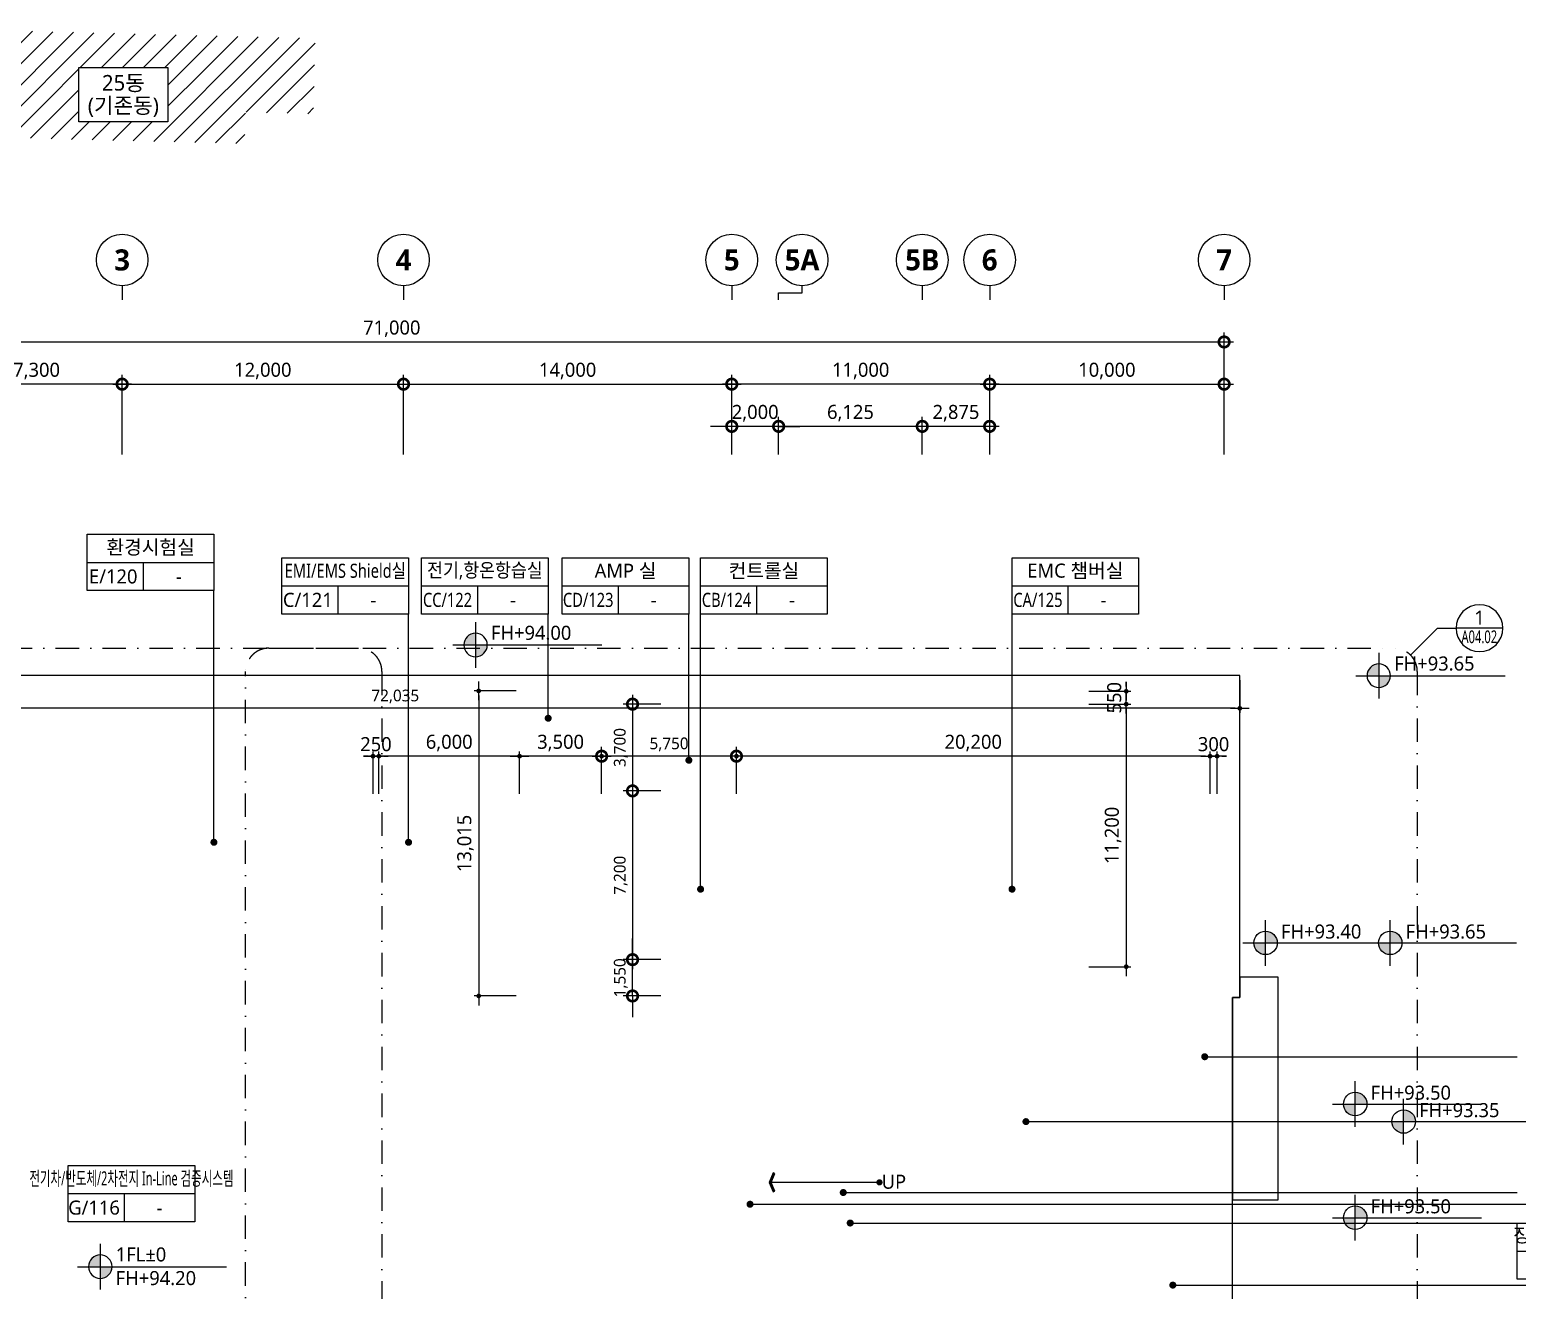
# Model space of a CAD drawing. Header units: millimetres. Extents: x -145104 to 501096, y 3876 to 113496.
# Drawn here: x 62355 to 125798, y 59722 to 113496 of the extents above; entities that cross this region are included whole.
import ezdxf
from ezdxf.enums import TextEntityAlignment as Align

# ---------------------------------------------------------------- set-up
doc = ezdxf.new("R2010")
doc.units = ezdxf.units.MM
doc.header["$LTSCALE"] = 200
doc.linetypes.add('DASHDOT-GAUN', pattern=[10, 5, -2.5, 0, -2.5])
doc.layers.get('DEFPOINTS').update_dxf_attribs({"color": 137})
doc.layers.add('AREA', color=30, linetype='Continuous', plot=False)
for name, color, linetype in [('DIM', 7, 'Continuous'), ('DIM-INT', 7, 'Continuous'), ('HAT', 8, 'Continuous'), ('PIA0-DIM', 7, 'Continuous'), ('SYM', 6, 'Continuous'), ('SYM-BUB', 3, 'Continuous'), ('SYM-LEAD', 6, 'Continuous'), ('SYM-LEVEL', 7, 'Continuous'), ('TEXT', 3, 'Continuous'), ('TEXT-NOTE', 6, 'Continuous')]:
    doc.layers.add(name, color=color, linetype=linetype)
doc.styles.add('$0$스타일1', font='malgun.ttf')
doc.styles.add('맑은고딕B', font='malgunbd.ttf')
doc.styles.add('스타일1', font='malgun.ttf')
doc.dimstyles.new('CJA', dxfattribs={"dimscale": 300, "dimtxt": 2.7, "dimasz": 1, "dimexe": 2, "dimexo": 3, "dimgap": 1, "dimtad": 1, "dimdec": 0, "dimzin": 1, "dimdsep": 46, "dimlunit": 6, "dimtxsty": '$0$스타일1', "dimblk": 'CJDOT', "dimcen": 0.09, "dimdle": 1, "dimclrd": 256, "dimclre": 256, "dimclrt": 3, "dimadec": 0, "dimazin": 0, "dimtfac": 1, "dimtdec": 0, "dimtix": 1, "dimtmove": 2, "dimatfit": 3, "dimldrblk": 'CJDOT', "dimfxl": 1, "dimtolj": 1, "dimtzin": 1, "dimarcsym": 0})
doc.dimstyles.new('DIM-QD 1', dxfattribs={"dimtxt": 3, "dimasz": 1.5, "dimexe": 1, "dimexo": 0, "dimgap": 1, "dimtad": 1, "dimdec": 3, "dimdsep": 46, "dimlunit": 6, "dimtxsty": '$0$스타일1', "dimblk1": 'ARCHTICK', "dimblk2": 'ARCHTICK', "dimsah": 1, "dimcen": 0, "dimclrd": 256, "dimclre": 256, "dimclrt": 3, "dimazin": 2, "dimtfac": 1, "dimtdec": 3, "dimtix": 1, "dimtmove": 2, "dimatfit": 3, "dimldrblk": 'ARCHTICK', "dimfxl": 1, "dimtolj": 1, "dimtzin": 0, "dimarcsym": 0})
doc.dimstyles.new('GAUN-200', dxfattribs={"dimscale": 200, "dimtxt": 3, "dimasz": 1, "dimexe": 1, "dimexo": 1, "dimgap": 1, "dimtad": 1, "dimdec": 0, "dimzin": 1, "dimdsep": 46, "dimlunit": 6, "dimtxsty": '스타일1', "dimblk": 'CJDOT', "dimcen": 0.09, "dimdle": 1, "dimclrd": 256, "dimclre": 256, "dimclrt": 3, "dimadec": 0, "dimazin": 0, "dimtfac": 1, "dimtdec": 0, "dimtix": 1, "dimtmove": 2, "dimatfit": 3, "dimldrblk": 'CJDOT', "dimfxl": 1, "dimtolj": 1, "dimtzin": 1, "dimarcsym": 0})

# ---------------------------------------------------------------- blocks, each defined once
blk = doc.blocks.new('_DotSmall')
at = {"color": 0, "linetype": 'ByBlock', "const_width": 0.5}
blk.add_lwpolyline([(-0.0625, 0, 1), (0.0625, 0, 1)], format="xyb", close=True, dxfattribs=at)
blk = doc.blocks.new('*D18')
at = {"layer": 'DEFPOINTS', "color": 0, "transparency": 16777216}
for p in [(113296, 100176), (42296, 94776), (113296, 94776)]:
    blk.add_point(p, dxfattribs=at)
at = {"layer": 'DIM', "color": 7, "lineweight": -2, "transparency": 16777216}
for p, q in [((42296, 95376), (42296, 100576)), ((113296, 95376), (113296, 100576)), ((41896, 100176), (113696, 100176))]:
    blk.add_line(p, q, dxfattribs=at)
at = {"layer": 'DIM', "color": 7, "lineweight": -2, "transparency": 16777216, "xscale": 900, "yscale": 900, "zscale": 900, "rotation": 180}
blk.add_blockref('_DotSmall', (42296, 100176), dxfattribs=at)
at = {"layer": 'DIM', "color": 7, "lineweight": -2, "transparency": 16777216, "xscale": 900, "yscale": 900, "zscale": 900}
blk.add_blockref('_DotSmall', (113296, 100176), dxfattribs=at)
at = {"layer": 'DIM', "color": 3, "transparency": 16777216, "insert": (77796, 100738), "char_height": 600, "attachment_point": 5, "style": '스타일1'}
blk.add_mtext('\\A1;71,000', dxfattribs=at)
blk = doc.blocks.new('CJDOT')
blk.add_line((-2, 0), (2, 0))
at = {"const_width": 0.5}
blk.add_lwpolyline([(-0.25, 0, 1), (0.25, 0, 1)], format="xyb", close=True, dxfattribs=at)
blk = doc.blocks.new('*D19')
at = {"layer": 'DEFPOINTS', "color": 0, "transparency": 16777216}
for p in [(113296, 98376), (103296, 94776), (113296, 94776)]:
    blk.add_point(p, dxfattribs=at)
at = {"layer": 'DIM', "color": 7, "lineweight": -2, "transparency": 16777216}
for p, q in [((102896, 98376), (113696, 98376)), ((103296, 95376), (103296, 98776)), ((113296, 95376), (113296, 98776))]:
    blk.add_line(p, q, dxfattribs=at)
at = {"layer": 'DIM', "color": 7, "lineweight": -2, "transparency": 16777216, "xscale": 900, "yscale": 900, "zscale": 900, "rotation": 180}
blk.add_blockref('_DotSmall', (103296, 98376), dxfattribs=at)
at = {"layer": 'DIM', "color": 7, "lineweight": -2, "transparency": 16777216, "xscale": 900, "yscale": 900, "zscale": 900}
blk.add_blockref('_DotSmall', (113296, 98376), dxfattribs=at)
at = {"layer": 'DIM', "color": 3, "transparency": 16777216, "insert": (108296, 98938), "char_height": 600, "attachment_point": 5, "style": '스타일1'}
blk.add_mtext('\\A1;10,000', dxfattribs=at)
blk = doc.blocks.new('*D20')
at = {"layer": 'DEFPOINTS', "color": 0, "transparency": 16777216}
for p in [(92296, 98376), (78296, 94776), (92296, 94776)]:
    blk.add_point(p, dxfattribs=at)
at = {"layer": 'DIM', "color": 7, "lineweight": -2, "transparency": 16777216}
for p, q in [((77896, 98376), (92696, 98376)), ((78296, 95376), (78296, 98776)), ((92296, 95376), (92296, 98776))]:
    blk.add_line(p, q, dxfattribs=at)
at = {"layer": 'DIM', "color": 7, "lineweight": -2, "transparency": 16777216, "xscale": 900, "yscale": 900, "zscale": 900, "rotation": 180}
blk.add_blockref('_DotSmall', (78296, 98376), dxfattribs=at)
at = {"layer": 'DIM', "color": 7, "lineweight": -2, "transparency": 16777216, "xscale": 900, "yscale": 900, "zscale": 900}
blk.add_blockref('_DotSmall', (92296, 98376), dxfattribs=at)
at = {"layer": 'DIM', "color": 3, "transparency": 16777216, "insert": (85296, 98938), "char_height": 600, "attachment_point": 5, "style": '스타일1'}
blk.add_mtext('\\A1;14,000', dxfattribs=at)
blk = doc.blocks.new('*D21')
at = {"layer": 'DEFPOINTS', "color": 0, "transparency": 16777216}
for p in [(78296, 98376), (66296, 94776), (78296, 94776)]:
    blk.add_point(p, dxfattribs=at)
at = {"layer": 'DIM', "color": 7, "lineweight": -2, "transparency": 16777216}
for p, q in [((65896, 98376), (78696, 98376)), ((66296, 95376), (66296, 98776)), ((78296, 95376), (78296, 98776))]:
    blk.add_line(p, q, dxfattribs=at)
at = {"layer": 'DIM', "color": 7, "lineweight": -2, "transparency": 16777216, "xscale": 900, "yscale": 900, "zscale": 900, "rotation": 180}
blk.add_blockref('_DotSmall', (66296, 98376), dxfattribs=at)
at = {"layer": 'DIM', "color": 7, "lineweight": -2, "transparency": 16777216, "xscale": 900, "yscale": 900, "zscale": 900}
blk.add_blockref('_DotSmall', (78296, 98376), dxfattribs=at)
at = {"layer": 'DIM', "color": 3, "transparency": 16777216, "insert": (72296, 98938), "char_height": 600, "attachment_point": 5, "style": '스타일1'}
blk.add_mtext('\\A1;12,000', dxfattribs=at)
blk = doc.blocks.new('NEW_BUB')
at = {"layer": 'SYM-BUB', "color": 6}
blk.add_line((0, 3), (0, 0), dxfattribs=at)
blk.add_circle((0, 8.5), 5.5, dxfattribs=at)
at = {"layer": 'SYM-BUB', "color": 3, "style": '맑은고딕B'}
blk.add_attdef('X', text='', height=4.5, dxfattribs=at).set_placement((0, 8.5), align=Align.MIDDLE)
blk = doc.blocks.new('room')
at = {"layer": 'TEXT-NOTE'}
for p, q in [((0, 0), (0, 12)), ((0, 12), (27, 12)), ((27, 12), (27, 0)), ((0, 6), (27, 6)), ((12, 0), (12, 6)), ((27, 0), (0, 0))]:
    blk.add_line(p, q, dxfattribs=at)
at = {"layer": 'TEXT-NOTE', "color": 3, "style": '스타일1'}
for tag, p in [('실명', (13.5, 9.28)), ('101', (5.53, 3.02)), ('2400', (19.5, 3))]:
    blk.add_attdef(tag, text='', height=3, dxfattribs=at).set_placement(p, align=Align.MIDDLE)
blk = doc.blocks.new('_ARCHTICK')
at = {"color": 0, "linetype": 'ByBlock', "const_width": 0.15}
blk.add_lwpolyline([(-0.5, -0.5), (0.5, 0.5)], dxfattribs=at)
blk = doc.blocks.new('*D44')
at = {"layer": 'DEFPOINTS', "color": 0, "transparency": 16777216}
for p in [(107321, 84726), (107321, 73526), (109121, 73526)]:
    blk.add_point(p, dxfattribs=at)
at = {"layer": 'DIM-INT', "lineweight": -2, "transparency": 16777216}
for p, q in [((107521, 84726), (109321, 84726)), ((109121, 84526), (109121, 73726)), ((107521, 73526), (109321, 73526))]:
    blk.add_line(p, q, dxfattribs=at)
at = {"layer": 'DIM-INT', "lineweight": -2, "transparency": 16777216, "xscale": 200, "yscale": 200, "zscale": 200}
for p, rotation in [((109121, 84726), 90), ((109121, 73526), 270)]:
    blk.add_blockref('CJDOT', p, dxfattribs=dict(at, rotation=rotation))
at = {"layer": 'DIM-INT', "color": 3, "transparency": 16777216, "insert": (108559, 79126), "char_height": 600, "attachment_point": 5, "rotation": 90, "style": '스타일1'}
blk.add_mtext('\\A1;11,200', dxfattribs=at)
blk = doc.blocks.new('*D45')
at = {"layer": 'DEFPOINTS', "color": 0, "transparency": 16777216}
for p in [(92496, 82506), (92496, 80706), (112696, 80706)]:
    blk.add_point(p, dxfattribs=at)
at = {"layer": 'DIM-INT', "lineweight": -2, "transparency": 16777216}
for p, q in [((92496, 80906), (92496, 82706)), ((112496, 82506), (92696, 82506)), ((112696, 80906), (112696, 82706))]:
    blk.add_line(p, q, dxfattribs=at)
at = {"layer": 'DIM-INT', "lineweight": -2, "transparency": 16777216, "xscale": 200, "yscale": 200, "zscale": 200, "rotation": 180}
blk.add_blockref('CJDOT', (92496, 82506), dxfattribs=at)
at = {"layer": 'DIM-INT', "lineweight": -2, "transparency": 16777216, "xscale": 200, "yscale": 200, "zscale": 200}
blk.add_blockref('CJDOT', (112696, 82506), dxfattribs=at)
at = {"layer": 'DIM-INT', "color": 3, "transparency": 16777216, "insert": (102596, 83067), "char_height": 600, "attachment_point": 5, "style": '스타일1'}
blk.add_mtext('\\A1;20,200', dxfattribs=at)
blk = doc.blocks.new('*D46')
at = {"layer": 'DEFPOINTS', "color": 0, "transparency": 16777216}
for p in [(86746, 82506), (86746, 80706), (92496, 80706)]:
    blk.add_point(p, dxfattribs=at)
at = {"layer": 'DIM-INT', "color": 7, "lineweight": -2, "transparency": 16777216}
for p, q in [((92896, 82506), (86346, 82506)), ((86746, 81306), (86746, 82906)), ((92496, 81306), (92496, 82906))]:
    blk.add_line(p, q, dxfattribs=at)
at = {"layer": 'DIM-INT', "color": 7, "lineweight": -2, "transparency": 16777216, "xscale": 900, "yscale": 900, "zscale": 900, "rotation": 180}
blk.add_blockref('_DotSmall', (86746, 82506), dxfattribs=at)
at = {"layer": 'DIM-INT', "color": 7, "lineweight": -2, "transparency": 16777216, "xscale": 900, "yscale": 900, "zscale": 900}
blk.add_blockref('_DotSmall', (92496, 82506), dxfattribs=at)
at = {"layer": 'DIM-INT', "color": 3, "transparency": 16777216, "insert": (89621, 83007), "char_height": 500, "attachment_point": 5, "style": '스타일1'}
blk.add_mtext('\\A1;5,750', dxfattribs=at)
blk = doc.blocks.new('*D47')
at = {"layer": 'DEFPOINTS', "color": 0, "transparency": 16777216}
for p in [(89864, 84726), (88064, 81026), (89864, 81026)]:
    blk.add_point(p, dxfattribs=at)
at = {"layer": 'DIM-INT', "color": 7, "lineweight": -2, "transparency": 16777216}
for p, q in [((88064, 85126), (88064, 80626)), ((89264, 84726), (87664, 84726)), ((89264, 81026), (87664, 81026))]:
    blk.add_line(p, q, dxfattribs=at)
at = {"layer": 'DIM-INT', "color": 7, "lineweight": -2, "transparency": 16777216, "xscale": 900, "yscale": 900, "zscale": 900}
for p, rotation in [((88064, 84726), 90), ((88064, 81026), 270)]:
    blk.add_blockref('_DotSmall', p, dxfattribs=dict(at, rotation=rotation))
at = {"layer": 'DIM-INT', "color": 3, "transparency": 16777216, "insert": (87564, 82876), "char_height": 500, "attachment_point": 5, "rotation": 90, "style": '스타일1'}
blk.add_mtext('\\A1;3,700', dxfattribs=at)
blk = doc.blocks.new('*D48')
at = {"layer": 'DEFPOINTS', "color": 0, "transparency": 16777216}
for p in [(89864, 81026), (88064, 73826), (89864, 73826)]:
    blk.add_point(p, dxfattribs=at)
at = {"layer": 'DIM-INT', "color": 7, "lineweight": -2, "transparency": 16777216}
for p, q in [((88064, 81426), (88064, 73426)), ((89264, 81026), (87664, 81026)), ((89264, 73826), (87664, 73826))]:
    blk.add_line(p, q, dxfattribs=at)
at = {"layer": 'DIM-INT', "color": 7, "lineweight": -2, "transparency": 16777216, "xscale": 900, "yscale": 900, "zscale": 900}
for p, rotation in [((88064, 81026), 90), ((88064, 73826), 270)]:
    blk.add_blockref('_DotSmall', p, dxfattribs=dict(at, rotation=rotation))
at = {"layer": 'DIM-INT', "color": 3, "transparency": 16777216, "insert": (87564, 77426), "char_height": 500, "attachment_point": 5, "rotation": 90, "style": '스타일1'}
blk.add_mtext('\\A1;7,200', dxfattribs=at)
blk = doc.blocks.new('*D49')
at = {"layer": 'DEFPOINTS', "color": 0, "transparency": 16777216}
for p in [(83246, 82506), (83246, 80706), (86746, 80706)]:
    blk.add_point(p, dxfattribs=at)
at = {"layer": 'DIM-INT', "lineweight": -2, "transparency": 16777216}
for p, q in [((83246, 80906), (83246, 82706)), ((86546, 82506), (83446, 82506)), ((86746, 80906), (86746, 82706))]:
    blk.add_line(p, q, dxfattribs=at)
at = {"layer": 'DIM-INT', "lineweight": -2, "transparency": 16777216, "xscale": 200, "yscale": 200, "zscale": 200, "rotation": 180}
blk.add_blockref('CJDOT', (83246, 82506), dxfattribs=at)
at = {"layer": 'DIM-INT', "lineweight": -2, "transparency": 16777216, "xscale": 200, "yscale": 200, "zscale": 200}
blk.add_blockref('CJDOT', (86746, 82506), dxfattribs=at)
at = {"layer": 'DIM-INT', "color": 3, "transparency": 16777216, "insert": (84996, 83067), "char_height": 600, "attachment_point": 5, "style": '스타일1'}
blk.add_mtext('\\A1;3,500', dxfattribs=at)
blk = doc.blocks.new('*D50')
at = {"layer": 'DEFPOINTS', "color": 0, "transparency": 16777216}
for p in [(77246, 82506), (77246, 80706), (83246, 80706)]:
    blk.add_point(p, dxfattribs=at)
at = {"layer": 'DIM-INT', "lineweight": -2, "transparency": 16777216}
for p, q in [((77246, 80906), (77246, 82706)), ((83046, 82506), (77446, 82506)), ((83246, 80906), (83246, 82706))]:
    blk.add_line(p, q, dxfattribs=at)
at = {"layer": 'DIM-INT', "lineweight": -2, "transparency": 16777216, "xscale": 200, "yscale": 200, "zscale": 200, "rotation": 180}
blk.add_blockref('CJDOT', (77246, 82506), dxfattribs=at)
at = {"layer": 'DIM-INT', "lineweight": -2, "transparency": 16777216, "xscale": 200, "yscale": 200, "zscale": 200}
blk.add_blockref('CJDOT', (83246, 82506), dxfattribs=at)
at = {"layer": 'DIM-INT', "color": 3, "transparency": 16777216, "insert": (80246, 83067), "char_height": 600, "attachment_point": 5, "style": '스타일1'}
blk.add_mtext('\\A1;6,000', dxfattribs=at)
blk = doc.blocks.new('*D51')
at = {"layer": 'DEFPOINTS', "color": 0, "transparency": 16777216}
for p in [(83303, 85291), (81503, 72276), (83303, 72276)]:
    blk.add_point(p, dxfattribs=at)
at = {"layer": 'DIM-INT', "lineweight": -2, "transparency": 16777216}
for p, q in [((83103, 85291), (81303, 85291)), ((81503, 85091), (81503, 72476)), ((83103, 72276), (81303, 72276))]:
    blk.add_line(p, q, dxfattribs=at)
at = {"layer": 'DIM-INT', "lineweight": -2, "transparency": 16777216, "xscale": 200, "yscale": 200, "zscale": 200}
for p, rotation in [((81503, 85291), 90), ((81503, 72276), 270)]:
    blk.add_blockref('CJDOT', p, dxfattribs=dict(at, rotation=rotation))
at = {"layer": 'DIM-INT', "color": 3, "transparency": 16777216, "insert": (80941, 78784), "char_height": 600, "attachment_point": 5, "rotation": 90, "style": '스타일1'}
blk.add_mtext('\\A1;13,015', dxfattribs=at)
blk = doc.blocks.new('*D52')
at = {"layer": 'DEFPOINTS', "color": 0, "transparency": 16777216}
for p in [(107321, 85276), (109121, 85276), (107321, 84726)]:
    blk.add_point(p, dxfattribs=at)
at = {"layer": 'DIM-INT', "lineweight": -2, "transparency": 16777216}
for p, q in [((109121, 85476), (109121, 85676)), ((107521, 85276), (109321, 85276)), ((109121, 84726), (109121, 85276)), ((107521, 84726), (109321, 84726)), ((109121, 84526), (109121, 84326))]:
    blk.add_line(p, q, dxfattribs=at)
at = {"layer": 'DIM-INT', "lineweight": -2, "transparency": 16777216, "xscale": 200, "yscale": 200, "zscale": 200}
for p, rotation in [((109121, 85276), 270), ((109121, 84726), 90)]:
    blk.add_blockref('CJDOT', p, dxfattribs=dict(at, rotation=rotation))
at = {"layer": 'DIM-INT', "color": 3, "transparency": 16777216, "insert": (108611, 85001), "char_height": 600, "attachment_point": 5, "rotation": 90, "style": '스타일1'}
blk.add_mtext('\\A1;550', dxfattribs=at)
blk = doc.blocks.new('arrowx')
at = {"layer": 'SYM', "color": 6}
blk.add_lwpolyline([(-0.2, -0.5), (-0.293, -0.463), (-0.108, 0), (-0.293, 0.463), (-0.2, 0.5), (0, 0)], close=True, dxfattribs=at)
for points in [[(-0.2, 0.5), (-0.293, 0.463), (0, 0), (-0.108, 0)], [(0, 0), (-0.108, 0), (-0.2, -0.5), (-0.293, -0.463)]]:
    blk.add_solid(points, dxfattribs=at)
blk = doc.blocks.new('*D53')
at = {"layer": 'DEFPOINTS', "color": 0, "transparency": 16777216}
for p in [(77246, 82506), (76996, 80706), (77246, 80706)]:
    blk.add_point(p, dxfattribs=at)
at = {"layer": 'DIM-INT', "lineweight": -2, "transparency": 16777216}
for p, q in [((76796, 82506), (76596, 82506)), ((76996, 80906), (76996, 82706)), ((76996, 82506), (77246, 82506)), ((77246, 80906), (77246, 82706)), ((77446, 82506), (77646, 82506))]:
    blk.add_line(p, q, dxfattribs=at)
at = {"layer": 'DIM-INT', "lineweight": -2, "transparency": 16777216, "xscale": 200, "yscale": 200, "zscale": 200}
blk.add_blockref('CJDOT', (76996, 82506), dxfattribs=at)
at = {"layer": 'DIM-INT', "lineweight": -2, "transparency": 16777216, "xscale": 200, "yscale": 200, "zscale": 200, "rotation": 180}
blk.add_blockref('CJDOT', (77246, 82506), dxfattribs=at)
at = {"layer": 'DIM-INT', "color": 3, "transparency": 16777216, "insert": (77121, 83016), "char_height": 600, "attachment_point": 5, "style": '스타일1'}
blk.add_mtext('\\A1;250', dxfattribs=at)
blk = doc.blocks.new('*D54')
at = {"layer": 'DEFPOINTS', "color": 0, "transparency": 16777216}
for p in [(88064, 73826), (89864, 73826), (89864, 72276)]:
    blk.add_point(p, dxfattribs=at)
at = {"layer": 'DIM-INT', "color": 7, "lineweight": -2, "transparency": 16777216}
for p, q in [((88064, 73826), (88064, 74726)), ((89264, 73826), (87664, 73826)), ((88064, 72276), (88064, 73826)), ((89264, 72276), (87664, 72276)), ((88064, 72276), (88064, 71376))]:
    blk.add_line(p, q, dxfattribs=at)
at = {"layer": 'DIM-INT', "color": 7, "lineweight": -2, "transparency": 16777216, "xscale": 900, "yscale": 900, "zscale": 900}
for p, rotation in [((88064, 73826), 270), ((88064, 72276), 90)]:
    blk.add_blockref('_DotSmall', p, dxfattribs=dict(at, rotation=rotation))
at = {"layer": 'DIM-INT', "color": 3, "transparency": 16777216, "insert": (87563, 73051), "char_height": 500, "attachment_point": 5, "rotation": 90, "style": '스타일1'}
blk.add_mtext('\\A1;1,550', dxfattribs=at)
blk = doc.blocks.new('*D55')
at = {"layer": 'DEFPOINTS', "color": 0, "transparency": 16777216}
for p in [(112996, 82506), (112696, 80706), (112996, 80706)]:
    blk.add_point(p, dxfattribs=at)
at = {"layer": 'DIM-INT', "lineweight": -2, "transparency": 16777216}
for p, q in [((112496, 82506), (112296, 82506)), ((112696, 80906), (112696, 82706)), ((112696, 82506), (112996, 82506)), ((112996, 80906), (112996, 82706)), ((113196, 82506), (113396, 82506))]:
    blk.add_line(p, q, dxfattribs=at)
at = {"layer": 'DIM-INT', "lineweight": -2, "transparency": 16777216, "xscale": 200, "yscale": 200, "zscale": 200}
blk.add_blockref('CJDOT', (112696, 82506), dxfattribs=at)
at = {"layer": 'DIM-INT', "lineweight": -2, "transparency": 16777216, "xscale": 200, "yscale": 200, "zscale": 200, "rotation": 180}
blk.add_blockref('CJDOT', (112996, 82506), dxfattribs=at)
at = {"layer": 'DIM-INT', "color": 3, "transparency": 16777216, "insert": (112846, 83016), "char_height": 600, "attachment_point": 5, "style": '스타일1'}
blk.add_mtext('\\A1;300', dxfattribs=at)
blk = doc.blocks.new('DET1')
at = {"layer": 'SYM', "color": 6}
blk.add_line((0, 0), (10, 0), dxfattribs=at)
blk.add_circle((5, 0), 5, dxfattribs=at)
at = {"layer": 'SYM', "color": 3, "style": '스타일1'}
blk.add_attdef('1', text='', height=3, dxfattribs=at).set_placement((5, 2.25), align=Align.MIDDLE)
at = {"layer": 'SYM', "color": 3, "style": '스타일1', "width": 0.84071}
blk.add_attdef('A2.01', text='', height=2.7, dxfattribs=at).set_placement((1.24, -3.19), (9.23, -3.19), align=Align.FIT)
blk = doc.blocks.new('LEVEL1')
at = {"layer": 'SYM-LEVEL'}
h = blk.add_hatch(color=6, dxfattribs=at)
edge = h.paths.add_edge_path()
edge.add_ellipse((4.87, 0), major_axis=(1.77, 1.77), ratio=1, start_angle=405, end_angle=495)
edge.add_line((2.37, 0), (4.87, 0))
edge.add_line((4.87, 0), (4.87, 2.5))
edge = h.paths.add_edge_path()
edge.add_ellipse((4.87, 0), major_axis=(1.77, 1.77), ratio=1, start_angle=225, end_angle=315)
edge.add_line((7.37, 0), (4.87, 0))
edge.add_line((4.87, 0), (4.87, -2.5))
at = {"layer": 'SYM-LEVEL', "color": 6}
for p, q in [((4.87, 4.87), (4.87, -4.87)), ((0, 0), (9.74, 0)), ((9.07, 0), (31.8, 0))]:
    blk.add_line(p, q, dxfattribs=at)
blk.add_ellipse((4.87, 0), major_axis=(1.77, 1.77), ratio=1, start_param=5.497787, end_param=11.780972, dxfattribs=at)
at = {"layer": 'SYM-LEVEL', "color": 3, "style": '스타일1'}
for tag, p in [('1층-바닥마감', (8.16, 1.11)), ('EL-+100', (8.16, -3.93))]:
    blk.add_attdef(tag, p, '', height=3, dxfattribs=at)
blk = doc.blocks.new('*D147')
at = {"layer": 'DEFPOINTS', "color": 0, "transparency": 16777216}
for p in [(58996, 98376), (58996, 94776), (66296, 94776)]:
    blk.add_point(p, dxfattribs=at)
at = {"layer": 'DIM', "color": 7, "lineweight": -2, "transparency": 16777216}
for p, q in [((66696, 98376), (58596, 98376)), ((58996, 95376), (58996, 98776)), ((66296, 95376), (66296, 98776))]:
    blk.add_line(p, q, dxfattribs=at)
at = {"layer": 'DIM', "color": 7, "lineweight": -2, "transparency": 16777216, "xscale": 900, "yscale": 900, "zscale": 900, "rotation": 180}
blk.add_blockref('_DotSmall', (58996, 98376), dxfattribs=at)
at = {"layer": 'DIM', "color": 7, "lineweight": -2, "transparency": 16777216, "xscale": 900, "yscale": 900, "zscale": 900}
blk.add_blockref('_DotSmall', (66296, 98376), dxfattribs=at)
at = {"layer": 'DIM', "color": 3, "transparency": 16777216, "insert": (62646, 98937), "char_height": 600, "attachment_point": 5, "style": '스타일1'}
blk.add_mtext('\\A1;7,300', dxfattribs=at)
blk = doc.blocks.new('*D176')
at = {"layer": 'DEFPOINTS', "color": 0, "transparency": 16777216}
for p in [(41929, 85944), (113964, 85944), (41929, 84550)]:
    blk.add_point(p, dxfattribs=at)
at = {"layer": 'PIA0-DIM', "lineweight": -2, "transparency": 16777216}
for p, q in [((41929, 85744), (41929, 84350)), ((113964, 85744), (113964, 84350)), ((113764, 84550), (42129, 84550))]:
    blk.add_line(p, q, dxfattribs=at)
at = {"layer": 'PIA0-DIM', "lineweight": -2, "transparency": 16777216, "xscale": 200, "yscale": 200, "zscale": 200, "rotation": 180}
blk.add_blockref('CJDOT', (41929, 84550), dxfattribs=at)
at = {"layer": 'PIA0-DIM', "lineweight": -2, "transparency": 16777216, "xscale": 200, "yscale": 200, "zscale": 200}
blk.add_blockref('CJDOT', (113964, 84550), dxfattribs=at)
at = {"layer": 'PIA0-DIM', "color": 3, "transparency": 16777216, "insert": (77946, 85050), "char_height": 500, "attachment_point": 5, "style": '스타일1'}
blk.add_mtext('\\A1;72,035', dxfattribs=at)
blk = doc.blocks.new('*D199')
at = {"layer": 'DEFPOINTS', "color": 0, "transparency": 16777216}
for p in [(92296, 98376), (92296, 94776), (103296, 94776)]:
    blk.add_point(p, dxfattribs=at)
at = {"layer": 'DIM', "color": 7, "lineweight": -2, "transparency": 16777216}
for p, q in [((103696, 98376), (91896, 98376)), ((92296, 95376), (92296, 98776)), ((103296, 95376), (103296, 98776))]:
    blk.add_line(p, q, dxfattribs=at)
at = {"layer": 'DIM', "color": 7, "lineweight": -2, "transparency": 16777216, "xscale": 900, "yscale": 900, "zscale": 900, "rotation": 180}
blk.add_blockref('_DotSmall', (92296, 98376), dxfattribs=at)
at = {"layer": 'DIM', "color": 7, "lineweight": -2, "transparency": 16777216, "xscale": 900, "yscale": 900, "zscale": 900}
blk.add_blockref('_DotSmall', (103296, 98376), dxfattribs=at)
at = {"layer": 'DIM', "color": 3, "transparency": 16777216, "insert": (97796, 98938), "char_height": 600, "attachment_point": 5, "style": '스타일1'}
blk.add_mtext('\\A1;11,000', dxfattribs=at)
blk = doc.blocks.new('*D197')
at = {"layer": 'DEFPOINTS', "color": 0, "transparency": 16777216}
for p in [(92296, 96576), (92296, 94776), (94296, 94776)]:
    blk.add_point(p, dxfattribs=at)
at = {"layer": 'DIM', "color": 7, "lineweight": -2, "transparency": 16777216}
for p, q in [((92296, 96576), (91396, 96576)), ((92296, 95376), (92296, 96976)), ((94296, 96576), (92296, 96576)), ((94296, 95376), (94296, 96976)), ((94296, 96576), (95196, 96576))]:
    blk.add_line(p, q, dxfattribs=at)
at = {"layer": 'DIM', "color": 7, "lineweight": -2, "transparency": 16777216, "xscale": 900, "yscale": 900, "zscale": 900}
blk.add_blockref('_DotSmall', (92296, 96576), dxfattribs=at)
at = {"layer": 'DIM', "color": 7, "lineweight": -2, "transparency": 16777216, "xscale": 900, "yscale": 900, "zscale": 900, "rotation": 180}
blk.add_blockref('_DotSmall', (94296, 96576), dxfattribs=at)
at = {"layer": 'DIM', "color": 3, "transparency": 16777216, "insert": (93296, 97137), "char_height": 600, "attachment_point": 5, "style": '스타일1'}
blk.add_mtext('\\A1;2,000', dxfattribs=at)
blk = doc.blocks.new('*D198')
at = {"layer": 'DEFPOINTS', "color": 0, "transparency": 16777216}
for p in [(100421, 96576), (100421, 94776), (103296, 94776)]:
    blk.add_point(p, dxfattribs=at)
at = {"layer": 'DIM', "color": 7, "lineweight": -2, "transparency": 16777216}
for p, q in [((103696, 96576), (100021, 96576)), ((100421, 95376), (100421, 96976)), ((103296, 95376), (103296, 96976))]:
    blk.add_line(p, q, dxfattribs=at)
at = {"layer": 'DIM', "color": 7, "lineweight": -2, "transparency": 16777216, "xscale": 900, "yscale": 900, "zscale": 900, "rotation": 180}
blk.add_blockref('_DotSmall', (100421, 96576), dxfattribs=at)
at = {"layer": 'DIM', "color": 7, "lineweight": -2, "transparency": 16777216, "xscale": 900, "yscale": 900, "zscale": 900}
blk.add_blockref('_DotSmall', (103296, 96576), dxfattribs=at)
at = {"layer": 'DIM', "color": 3, "transparency": 16777216, "insert": (101859, 97137), "char_height": 600, "attachment_point": 5, "style": '스타일1'}
blk.add_mtext('\\A1;2,875', dxfattribs=at)
blk = doc.blocks.new('*D200')
at = {"layer": 'DEFPOINTS', "color": 0, "transparency": 16777216}
for p in [(94296, 96576), (94296, 94776), (100421, 94776)]:
    blk.add_point(p, dxfattribs=at)
at = {"layer": 'DIM', "color": 7, "lineweight": -2, "transparency": 16777216}
for p, q in [((100821, 96576), (93896, 96576)), ((94296, 95376), (94296, 96976)), ((100421, 95376), (100421, 96976))]:
    blk.add_line(p, q, dxfattribs=at)
at = {"layer": 'DIM', "color": 7, "lineweight": -2, "transparency": 16777216, "xscale": 900, "yscale": 900, "zscale": 900, "rotation": 180}
blk.add_blockref('_DotSmall', (94296, 96576), dxfattribs=at)
at = {"layer": 'DIM', "color": 7, "lineweight": -2, "transparency": 16777216, "xscale": 900, "yscale": 900, "zscale": 900}
blk.add_blockref('_DotSmall', (100421, 96576), dxfattribs=at)
at = {"layer": 'DIM', "color": 3, "transparency": 16777216, "insert": (97359, 97138), "char_height": 600, "attachment_point": 5, "style": '스타일1'}
blk.add_mtext('\\A1;6,125', dxfattribs=at)

msp = doc.modelspace()

# ---------------------------------------------------------------- hatches: boundary and pattern name
at = {"layer": 'HAT'}
h = msp.add_hatch(dxfattribs=at)
h.set_pattern_fill('ANSI31', color=256, scale=200)
h.set_pattern_definition([(45, (796.06, -323.8), (-449.0128, 449.0128), [])])
h.paths.add_polyline_path([(74534.5, 113128.6), (59905.2, 113496.2), (59819.2, 108928.7), (71517.3, 108634.8), (71551, 109975.1), (74453.5, 109902.1)])

# ---------------------------------------------------------------- linework, layer by layer
at = {"layer": 'AREA'}
for points in [[(113963.6, 56478.7), (113656.1, 56478.7), (113656.1, 72208.7), (113963.6, 72208.7), (113963.6, 85943.7), (41928.6, 85943.7), (41928.6, 42208.9), (113963.6, 42208.9)], [(113656.1, 63576.2), (115596.1, 63576.2), (115596.1, 73076.2), (113963.6, 73076.2), (113963.6, 72208.7), (113656.1, 72208.7)]]:
    msp.add_lwpolyline(points, close=True, dxfattribs=at)
at = {"layer": 'SYM'}
msp.add_line((98662.7, 64326.2), (93896.1, 64326.2), dxfattribs=at)
at = {"layer": 'SYM', "color": 6}
msp.add_lwpolyline([(121243.2, 86821.1), (122389.7, 87968), (123189.7, 87968)], dxfattribs=at)
at = {"layer": 'SYM', "color": 3, "linetype": 'DASHDOT-GAUN'}
for points in [[(41458, 87114), (76375.7, 87114, -0.4142136), (77375.7, 86114), (77375.7, 41914, -0.4142136), (76375.7, 40914), (41458, 40914, -0.4142136), (40458, 41914), (40458, 86114, -0.4142136)], [(72556.4, 87114), (120536.1, 87114, -0.4142136), (121536.1, 86114), (121536.1, 41914, -0.4142136), (120536.1, 40914), (72556.4, 40914, -0.4142136), (71556.4, 41914), (71556.4, 86114, -0.4142136)]]:
    msp.add_lwpolyline(points, format="xyb", close=True, dxfattribs=at)
at = {"layer": 'SYM', "const_width": 133.3}
msp.add_lwpolyline([(98596.1, 64392.9, -1), (98596.1, 64259.5, -1)], format="xyb", close=True, dxfattribs=at)
at = {"layer": 'SYM-BUB', "color": 6}
msp.add_lwpolyline([(94296.1, 101976.2), (94296.1, 102276.2), (95296.1, 102276.2), (95296.1, 102576.2)], dxfattribs=at)
msp.add_circle((95296.1, 103676.2), 1100, dxfattribs=at)

# ---------------------------------------------------------------- block references
ref = msp.add_blockref('DET1', (125189.7, 87968), dxfattribs=dict(xscale=-200.0000000000001, yscale=200.0000000000001, zscale=200.0000000000001))
ref.add_attrib('A2.01', 'A04.02', dxfattribs={"layer": 'SYM', "color": 3, "height": 540, "style": '스타일1', "width": 0.658498}).set_placement((123417, 87330), (124940.8, 87330), align=Align.FIT)
ref.add_attrib('1', '1', dxfattribs={"layer": 'SYM', "color": 3, "height": 600, "style": '스타일1'}).set_placement((124189.7, 88418), align=Align.MIDDLE)
at = {"layer": 'SYM', "xscale": -800.0000000000002, "yscale": 800.0000000000002, "zscale": 800.0000000000002}
msp.add_blockref('arrowx', (93896.1, 64326.2), dxfattribs=at)
at = {"layer": 'SYM-BUB', "xscale": 200.0000000000001, "yscale": 200.0000000000001, "zscale": 200.0000000000001}
for p, values in [((66296.1, 101976.2), {'X': '3'}), ((78296.1, 101976.2), {'X': '4'}), ((92296.1, 101976.2), {'X': '5'}), ((100421.1, 101976.2), {'X': '5B'}), ((103296.1, 101976.2), {'X': '6'}), ((113296.1, 101976.2), {'X': '7'})]:
    msp.add_blockref('NEW_BUB', p, dxfattribs=at).add_auto_attribs(values)
at = {"layer": 'SYM-LEVEL'}
ref = msp.add_blockref('LEVEL1', (80393.8, 87249.5), dxfattribs=dict(at, xscale=200.0000000000001, yscale=200.0000000000001, zscale=200.0000000000001))
ref.add_attrib('1층-바닥마감', 'FH+94.00', (82025.3, 87470.6), dxfattribs={"color": 3, "height": 600, "style": '스타일1'})
ref = msp.add_blockref('LEVEL1', (118916.6, 85938.5), dxfattribs=dict(at, xscale=200.0000000000001, yscale=200.0000000000001, zscale=200.0000000000001))
ref.add_attrib('1층-바닥마감', 'FH+93.65', (120548, 86159.6), dxfattribs={"color": 3, "height": 600, "style": '스타일1'})
ref = msp.add_blockref('LEVEL1', (114089, 74539.3), dxfattribs=dict(at, xscale=-200.0000000000001, yscale=200.0000000000001, zscale=200.0000000000001, rotation=180))
ref.add_attrib('EL-+100', 'FH+93.40', (115720.4, 74725.4), dxfattribs={"color": 3, "height": 600, "style": '스타일1'})
ref = msp.add_blockref('LEVEL1', (119404.9, 74539.3), dxfattribs=dict(at, xscale=-200.0000000000001, yscale=200.0000000000001, zscale=200.0000000000001, rotation=180))
ref.add_attrib('EL-+100', 'FH+93.65', (121036.3, 74725.4), dxfattribs={"color": 3, "height": 600, "style": '스타일1'})
ref = msp.add_blockref('LEVEL1', (117911.6, 67665.8), dxfattribs=dict(at, xscale=-200.0000000000001, yscale=200.0000000000001, zscale=200.0000000000001, rotation=180))
ref.add_attrib('EL-+100', 'FH+93.50', (119543, 67851.8), dxfattribs={"color": 3, "height": 600, "style": '스타일1'})
ref = msp.add_blockref('LEVEL1', (119979.1, 66920.6), dxfattribs=dict(at, xscale=-200.0000000000001, yscale=200.0000000000001, zscale=200.0000000000001, rotation=180))
ref.add_attrib('EL-+100', 'FH+93.35', (121610.5, 67106.6), dxfattribs={"color": 3, "height": 600, "style": '스타일1'})
ref = msp.add_blockref('LEVEL1', (117911.6, 62817.6), dxfattribs=dict(at, xscale=-200.0000000000001, yscale=200.0000000000001, zscale=200.0000000000001, rotation=180))
ref.add_attrib('EL-+100', 'FH+93.50', (119543, 63003.6), dxfattribs={"color": 3, "height": 600, "style": '스타일1'})
at = {"layer": 'SYM-LEVEL', "xscale": 200.0000000000001, "yscale": 200.0000000000001, "zscale": 200.0000000000001}
msp.add_blockref('LEVEL1', (64388.6, 60728.5), dxfattribs=at).add_auto_attribs({'EL-+100': 'FH+94.20', '1층-바닥마감': '1FL±0'})
at = {"layer": 'TEXT-NOTE'}
ref = msp.add_blockref('room', (64810.6, 89571), dxfattribs=dict(at, xscale=200, yscale=200, zscale=200))
ref.add_attrib('2400', '-', dxfattribs={"color": 3, "height": 600, "style": '스타일1'}).set_placement((68710.6, 90171), align=Align.MIDDLE_CENTER)
ref.add_attrib('101', 'E/120', dxfattribs={"color": 3, "height": 600, "style": '스타일1'}).set_placement((65915.8, 90174.6), align=Align.MIDDLE)
ref.add_attrib('실명', '환경시험실', dxfattribs={"color": 3, "height": 600, "style": '스타일1'}).set_placement((67510.6, 91427.5), align=Align.MIDDLE)
ref = msp.add_blockref('room', (73110.6, 88571), dxfattribs=dict(at, xscale=200, yscale=200, zscale=200))
ref.add_attrib('2400', '-', dxfattribs={"color": 3, "height": 600, "style": '스타일1'}).set_placement((77010.6, 89171), align=Align.MIDDLE_CENTER)
ref.add_attrib('101', 'C/121', dxfattribs={"color": 3, "height": 600, "style": '스타일1'}).set_placement((74215.8, 89174.6), align=Align.MIDDLE)
ref.add_attrib('실명', 'EMI/EMS Shield실', dxfattribs={"color": 3, "height": 600, "style": '스타일1', "width": 0.8}).set_placement((75810.6, 90427.5), align=Align.MIDDLE)
ref = msp.add_blockref('room', (79067.1, 88571), dxfattribs=dict(at, xscale=200, yscale=200, zscale=200))
ref.add_attrib('2400', '-', dxfattribs={"color": 3, "height": 600, "style": '스타일1'}).set_placement((82967.1, 89171), align=Align.MIDDLE_CENTER)
ref.add_attrib('101', 'CC/122', dxfattribs={"color": 3, "height": 600, "style": '스타일1', "width": 0.8}).set_placement((80172.4, 89174.6), align=Align.MIDDLE)
ref.add_attrib('실명', '전기,항온항습실', dxfattribs={"color": 3, "height": 600, "style": '스타일1', "width": 0.9}).set_placement((81767.1, 90427.5), align=Align.MIDDLE)
ref = msp.add_blockref('room', (85067.1, 88571), dxfattribs=dict(at, xscale=200, yscale=200, zscale=200))
ref.add_attrib('2400', '-', dxfattribs={"color": 3, "height": 600, "style": '스타일1'}).set_placement((88967.1, 89171), align=Align.MIDDLE_CENTER)
ref.add_attrib('101', 'CD/123', dxfattribs={"color": 3, "height": 600, "style": '스타일1', "width": 0.8}).set_placement((86172.4, 89174.6), align=Align.MIDDLE)
ref.add_attrib('실명', 'AMP 실', dxfattribs={"color": 3, "height": 600, "style": '스타일1'}).set_placement((87767.1, 90427.5), align=Align.MIDDLE)
ref = msp.add_blockref('room', (90967.1, 88571), dxfattribs=dict(at, xscale=200, yscale=200, zscale=200))
ref.add_attrib('2400', '-', dxfattribs={"color": 3, "height": 600, "style": '스타일1'}).set_placement((94867.1, 89171), align=Align.MIDDLE_CENTER)
ref.add_attrib('101', 'CB/124', dxfattribs={"color": 3, "height": 600, "style": '스타일1', "width": 0.8}).set_placement((92072.4, 89174.6), align=Align.MIDDLE)
ref.add_attrib('실명', '컨트롤실', dxfattribs={"color": 3, "height": 600, "style": '스타일1'}).set_placement((93667.1, 90427.5), align=Align.MIDDLE)
ref = msp.add_blockref('room', (104249.4, 88571), dxfattribs=dict(at, xscale=200, yscale=200, zscale=200))
ref.add_attrib('2400', '-', dxfattribs={"color": 3, "height": 600, "style": '스타일1'}).set_placement((108149.4, 89171), align=Align.MIDDLE_CENTER)
ref.add_attrib('101', 'CA/125', dxfattribs={"color": 3, "height": 600, "style": '스타일1', "width": 0.8}).set_placement((105354.6, 89174.6), align=Align.MIDDLE)
ref.add_attrib('실명', 'EMC 챔버실', dxfattribs={"color": 3, "height": 600, "style": '스타일1'}).set_placement((106949.4, 90427.5), align=Align.MIDDLE)
ref = msp.add_blockref('room', (63991.8, 62644.6), dxfattribs=dict(at, xscale=200, yscale=200, zscale=200))
ref.add_attrib('2400', '-', dxfattribs={"color": 3, "height": 600, "style": '스타일1'}).set_placement((67891.8, 63244.6), align=Align.MIDDLE_CENTER)
ref.add_attrib('101', 'G/116', dxfattribs={"color": 3, "height": 600, "style": '스타일1'}).set_placement((65097.1, 63248.3), align=Align.MIDDLE)
ref.add_attrib('실명', '전기차/반도체/2차전지 In-Line 검증시스템', dxfattribs={"color": 3, "height": 600, "style": '스타일1', "width": 0.6}).set_placement((66691.8, 64501.1), align=Align.MIDDLE)
ref = msp.add_blockref('room', (125797.6, 60190.2), dxfattribs=dict(at, xscale=200, yscale=200, zscale=200))
ref.add_attrib('2400', '2,400', dxfattribs={"color": 3, "height": 600, "style": '스타일1'}).set_placement((129697.6, 60790.2), align=Align.MIDDLE_CENTER)
ref.add_attrib('101', '104', dxfattribs={"color": 3, "height": 600, "style": '스타일1'}).set_placement((126902.9, 60793.8), align=Align.MIDDLE)
ref.add_attrib('실명', '장애인화장실(남)', dxfattribs={"color": 3, "height": 600, "style": '스타일1'}).set_placement((128497.6, 62046.6), align=Align.MIDDLE)

# ---------------------------------------------------------------- texts
at = {"layer": 'SYM-BUB', "color": 3, "style": '맑은고딕B'}
msp.add_attdef('5A', text='X', height=900, dxfattribs=at).set_placement((95296.1, 103676.2), align=Align.MIDDLE)
at = {"layer": 'TEXT', "color": 3, "style": '스타일1'}
msp.add_text('UP', height=600, dxfattribs=at).set_placement((99211.7, 64052.5), align=Align.CENTER)

# ---------------------------------------------------------------- dimensions: what is measured, and where the dimension line sits
at = {"layer": 'DIM'}
dim = msp.add_linear_dim(base=(113296.1, 100176.2), p1=(42296.1, 94776.2), p2=(113296.1, 94776.2), angle=180, dimstyle='CJA', override={"dimscale": 200, "dimtxt": 3, "dimasz": 4.5, "dimtxsty": '스타일1', "dimblk1": 'DotSmall', "dimblk2": 'DotSmall', "dimsah": 1, "dimdle": 2, "dimclrd": 7, "dimclre": 7}, dxfattribs=at)
dim.commit()
dim.dimension.update_dxf_attribs({"geometry": '*D18', "text_midpoint": (77796.1, 100738.1), "dimtype": 160})
for base, p1, p2, picture, middle in [((58996.1, 98376.2), (66296.1, 94776.2), (58996.1, 94776.2), '*D147', (62646.1, 98936.5)), ((92296.1, 98376.2), (103296.1, 94776.2), (92296.1, 94776.2), '*D199', (97796.1, 98938.1)), ((92296.1, 96576.2), (94296.1, 94776.2), (92296.1, 94776.2), '*D197', (93296.1, 97136.5)), ((94296.1, 96576.2), (100421.1, 94776.2), (94296.1, 94776.2), '*D200', (97358.6, 97138.1)), ((100421.1, 96576.2), (103296.1, 94776.2), (100421.1, 94776.2), '*D198', (101858.6, 97136.5))]:
    dim = msp.add_linear_dim(base=base, p1=p1, p2=p2, angle=180, dimstyle='CJA', override={"dimscale": 200, "dimtxt": 3, "dimasz": 4.5, "dimtxsty": '스타일1', "dimblk1": 'DotSmall', "dimblk2": 'DotSmall', "dimsah": 1, "dimdle": 2, "dimclrd": 7, "dimclre": 7}, dxfattribs=at)
    dim.commit()
    dim.dimension.update_dxf_attribs({"geometry": picture, "text_midpoint": middle})
for base, p1, p2, picture, middle in [((78296.1, 98376.2), (66296.1, 94776.2), (78296.1, 94776.2), '*D21', (72296.1, 98938.1)), ((92296.1, 98376.2), (78296.1, 94776.2), (92296.1, 94776.2), '*D20', (85296.1, 98938.1)), ((113296.1, 98376.2), (103296.1, 94776.2), (113296.1, 94776.2), '*D19', (108296.1, 98938.1))]:
    dim = msp.add_linear_dim(base=base, p1=p1, p2=p2, dimstyle='CJA', override={"dimscale": 200, "dimtxt": 3, "dimasz": 4.5, "dimtxsty": '스타일1', "dimblk1": 'DotSmall', "dimblk2": 'DotSmall', "dimsah": 1, "dimdle": 2, "dimclrd": 7, "dimclre": 7}, dxfattribs=at)
    dim.commit()
    dim.dimension.update_dxf_attribs({"geometry": picture, "text_midpoint": middle})
at = {"layer": 'DIM-INT'}
for base, p1, p2, angle, dimstyle, override, picture, middle in [((81503.4, 72276.2), (83303.4, 85291.2), (83303.4, 72276.2), 90, 'GAUN-200', {"dimscale": 200}, '*D51', (80941.4, 78783.7)), ((109120.8, 85276.2), (107320.8, 84726.5), (107320.8, 85276.2), 270, 'GAUN-200', {"dimscale": 200}, '*D52', (108610.8, 85001.3)), ((88064.4, 81026.2), (89864.4, 84726.2), (89864.4, 81026.2), 90, 'CJA', {"dimscale": 200, "dimtxt": 2.5, "dimasz": 4.5, "dimlunit": 6, "dimtxsty": '스타일1', "dimblk1": 'DotSmall', "dimblk2": 'DotSmall', "dimsah": 1, "dimdle": 2, "dimclrd": 7, "dimclre": 7}, '*D47', (87564.1, 82876.2)), ((109120.8, 73526.5), (107320.8, 84726.5), (107320.8, 73526.5), 90, 'GAUN-200', {"dimscale": 200}, '*D44', (108558.8, 79126.5)), ((77245.6256, 82506.4706), (76996.0562, 80706.4706), (77245.6256, 80706.4706), 180, 'GAUN-200', {"dimscale": 200}, '*D53', (77120.8409, 83016.457)), ((112996.1, 82506.5), (112696.1, 80706.5), (112996.1, 80706.5), 180, 'GAUN-200', {"dimscale": 200}, '*D55', (112846.1, 83016.5)), ((88064.4, 73826.2), (89864.4, 81026.2), (89864.4, 73826.2), 90, 'CJA', {"dimscale": 200, "dimtxt": 2.5, "dimasz": 4.5, "dimlunit": 6, "dimtxsty": '스타일1', "dimblk1": 'DotSmall', "dimblk2": 'DotSmall', "dimsah": 1, "dimdle": 2, "dimclrd": 7, "dimclre": 7}, '*D48', (87564.1, 77426.2)), ((88064.4, 73826.2), (89864.4, 72276.2), (89864.4, 73826.2), 270, 'CJA', {"dimscale": 200, "dimtxt": 2.5, "dimasz": 4.5, "dimlunit": 6, "dimtxsty": '스타일1', "dimblk1": 'DotSmall', "dimblk2": 'DotSmall', "dimsah": 1, "dimdle": 2, "dimclrd": 7, "dimclre": 7}, '*D54', (87562.8, 73051.2))]:
    dim = msp.add_linear_dim(base=base, p1=p1, p2=p2, angle=angle, dimstyle=dimstyle, override=override, dxfattribs=at)
    dim.commit()
    dim.dimension.update_dxf_attribs({"geometry": picture, "text_midpoint": middle})
for base, p1, p2, dimstyle, override, picture, middle in [((77245.6, 82506.5), (83245.6, 80706.5), (77245.6, 80706.5), 'GAUN-200', {"dimscale": 200}, '*D50', (80245.6, 83066.8)), ((83245.6, 82506.5), (86745.6, 80706.5), (83245.6, 80706.5), 'GAUN-200', {"dimscale": 200}, '*D49', (84995.6, 83066.8)), ((86745.6256, 82506.4706), (92496.0562, 80706.4706), (86745.6256, 80706.4706), 'CJA', {"dimscale": 200, "dimtxt": 2.5, "dimasz": 4.5, "dimlunit": 6, "dimtxsty": '스타일1', "dimblk1": 'DotSmall', "dimblk2": 'DotSmall', "dimsah": 1, "dimdle": 2, "dimclrd": 7, "dimclre": 7}, '*D46', (89620.8409, 83006.7424)), ((92496.1, 82506.5), (112696.1, 80706.5), (92496.1, 80706.5), 'GAUN-200', {"dimscale": 200}, '*D45', (102596.1, 83066.8))]:
    dim = msp.add_linear_dim(base=base, p1=p1, p2=p2, dimstyle=dimstyle, override=override, dxfattribs=at)
    dim.commit()
    dim.dimension.update_dxf_attribs({"geometry": picture, "text_midpoint": middle})
at = {"layer": 'PIA0-DIM'}
dim = msp.add_linear_dim(base=(41928.6, 84549.8), p1=(113963.6, 85943.7), p2=(41928.6, 85943.7), dimstyle='GAUN-200', override={"dimtxt": 2.5}, dxfattribs=at)
dim.commit()
dim.dimension.update_dxf_attribs({"geometry": '*D176', "text_midpoint": (77946.1, 85050.1)})

# ---------------------------------------------------------------- leaders
at = {"layer": 'SYM-LEAD'}
for points in [[(70210.6, 78832.3), (70210.6, 88991.4), (70210.6, 89571)], [(78510.6, 78832.3), (78510.6, 87991.4), (78510.6, 88571)], [(84467.1, 84124.6), (84467.1, 87991.4), (84467.1, 88571)], [(90467.1, 82332.3), (90467.1, 87991.4), (90467.1, 88571)], [(90967.1, 76832.3), (90967.1, 87991.4), (90967.1, 88571)], [(104249.4, 76832.3), (104249.4, 87991.4), (104249.4, 88571)], [(112468, 69685.3), (114418, 69685.3), (125797.6, 69685.3)], [(104844.2, 66915.4), (114418, 66915.4), (125797.6, 66915.4)], [(93075.9, 63392), (126918, 63392), (131797.6, 63392)], [(97051.7, 63892), (114607.7, 63892), (125797.6, 63892)], [(97348.5, 62590.2), (114418, 62590.2), (125797.6, 62590.2)], [(111108.2, 59942), (126918, 59942), (131797.6, 59942)]]:
    msp.add_leader(points, dimstyle='DIM-QD 1', override={"dimscale": 200, "dimasz": 1.5, "dimtad": 0, "dimclrd": 6, "dimldrblk": 'DOT'}, dxfattribs=at)

# ---------------------------------------------------------------- next in the draw order: wipeouts: each hides what was drawn before it
msp.add_wipeout([(64447.6, 111879.7), (64447.6, 109568.4), (68249.9, 109568.4), (68249.9, 111879.7)])

# ---------------------------------------------------------------- next in the draw order: linework, layer by layer
msp.add_lwpolyline([(64447.6, 111879.7), (68249.9, 111879.7), (68249.9, 109568.4), (64447.6, 109568.4)], close=True)

# ---------------------------------------------------------------- next in the draw order: texts
at = {"layer": 'TEXT', "style": '스타일1'}
for s, p in [('25동', (66347.5, 111232.6)), ('(기존동)', (66347.5, 110261.7))]:
    msp.add_text(s, height=666.67, dxfattribs=at).set_placement(p, align=Align.MIDDLE_CENTER)

doc.saveas('drawing.dxf')
